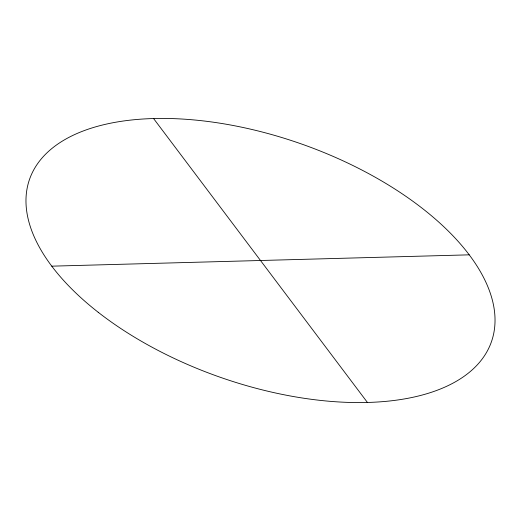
<?xml version="1.0" encoding="UTF-8"?>
<svg xmlns="http://www.w3.org/2000/svg" width="521" height="521" viewBox="0 0 521 521"><rect width="100%" height="100%" fill="white"/><g stroke="black" fill="none" stroke-linecap="round" stroke-linejoin="round"><path stroke-width="0.78" d="M51.768 266.166L469.239 254.834M153.571 118.534L367.435 402.466M98.222 312.287A244.818 123.516 19.4 0 0 488.275 349.187A244.818 123.516 19.4 0 0 195.004 120.032A244.818 123.516 19.4 0 0 98.222 312.287"/></g></svg>
